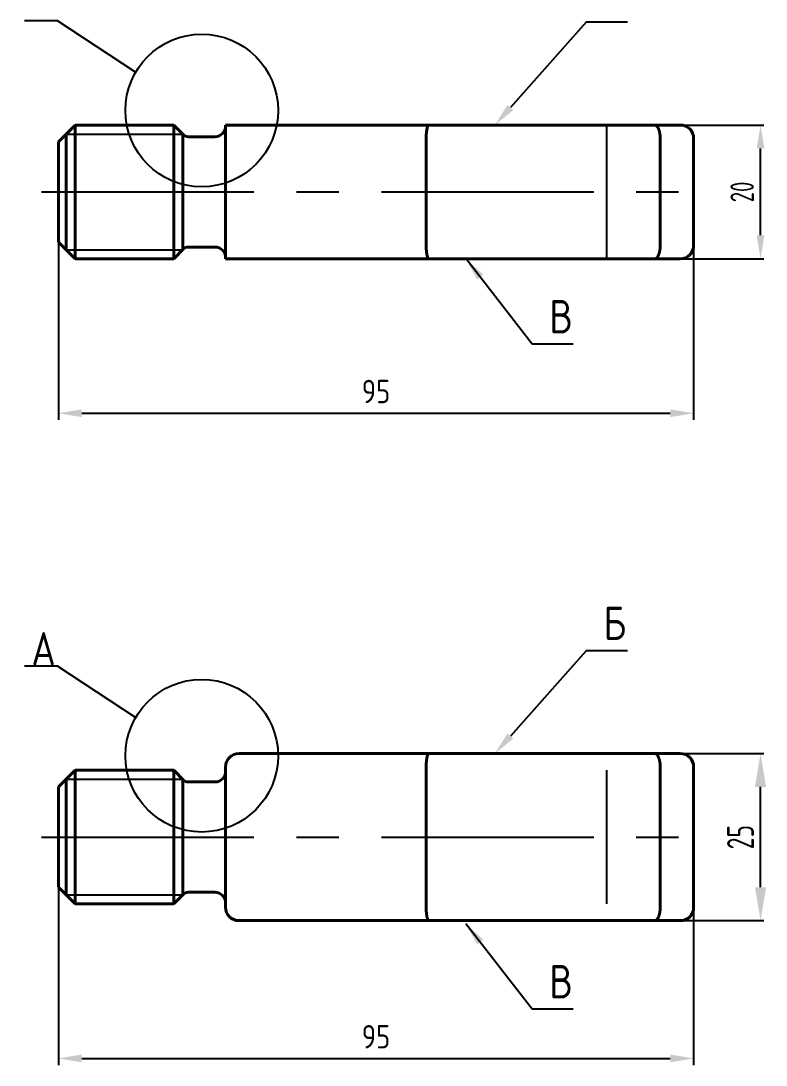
# Model space of a CAD drawing. Header units: millimetres. Extents: x 155 to 1809, y 69 to 860.
# Drawn here: x 179.5 to 291, y 68.9 to 225.2 of the extents above; entities that cross this region are included whole.
import ezdxf

# ---------------------------------------------------------------- set-up
doc = ezdxf.new("R2010")
doc.units = ezdxf.units.MM
doc.linetypes.add('CENTER', pattern=[50.800000000000004, 31.75, -6.35, 6.35, -6.35])
for name, color, linetype in [('9_ALL_NOTES', 7, 'Continuous'), ('Bord', 1, 'Continuous'), ('Dim', 7, 'Continuous'), ('Text', 3, 'Continuous')]:
    doc.layers.add(name, color=color, linetype=linetype)
for name, color, linetype, lineweight in [('AM_5', 3, 'Continuous', 25), ('Cen', 5, 'CENTER', 25), ('Con', 6, 'Continuous', 40)]:
    doc.layers.add(name, color=color, linetype=linetype, lineweight=lineweight)
doc.styles.get("Standard").update_dxf_attribs({"font": 'arial.ttf'})
doc.styles.add('Style1', font='romans.shx', dxfattribs={"width": 0.8})
doc.dimstyles.new('AM_ISO$0', dxfattribs={"dimtxt": 3.5, "dimasz": 3.5, "dimexe": 1, "dimexo": 1, "dimgap": 1.5, "dimtad": 1, "dimdsep": 46, "dimtxsty": 'Style1', "dimcen": 0, "dimclrd": 256, "dimclre": 256, "dimclrt": 2, "dimadec": 0, "dimazin": 2, "dimtp": 0.1, "dimtm": 0.1, "dimtfac": 0.71, "dimtmove": 0, "dimatfit": 3, "dimfxl": 1, "dimlwd": -1, "dimlwe": -1, "dimarcsym": 1})
doc.dimstyles.new('DIMSTYLE_1', dxfattribs={"dimtxt": 4, "dimasz": 5, "dimexe": 0.5, "dimexo": 0, "dimgap": 1, "dimtad": 1, "dimdec": 1, "dimlfac": 2, "dimdsep": 46, "dimtxsty": 'Style1', "dimcen": 0.09, "dimadec": 1, "dimazin": 2, "dimtp": 0.3, "dimtm": 0.3, "dimtfac": 1, "dimtdec": 1, "dimtofl": 0, "dimtmove": 0, "dimatfit": 3, "dimfxl": 1, "dimtolj": 1, "dimarcsym": 0})
doc.dimstyles.get("Standard").update_dxf_attribs({"dimtxt": 0.18, "dimasz": 0.18, "dimexe": 0.18, "dimexo": 0.0625, "dimgap": 0.09, "dimtad": 0, "dimtih": 1, "dimtoh": 1, "dimdec": 4, "dimzin": 0, "dimdsep": 46, "dimtxsty": 'Standard', "dimcen": 0.09, "dimadec": 0, "dimazin": 0, "dimtfac": 1, "dimtdec": 4, "dimtofl": 0, "dimtmove": 0, "dimatfit": 3, "dimfxl": 1, "dimtolj": 1, "dimtzin": 0, "dimarcsym": 0})

# ---------------------------------------------------------------- blocks, each defined once
blk = doc.blocks.new('*D8')
at = {"color": 0, "linetype": 'Continuous', "lineweight": -2, "transparency": 16777216}
for p, q in [((240.54481259940178, 115.53451663623531), (290.64481259940163, 115.53451663623532)), ((290.14481259940163, 95.5345166362353), (290.14481259940163, 110.53451663623532)), ((240.54481259940178, 90.53451663623528), (290.64481259940163, 90.5345166362353))]:
    blk.add_line(p, q, dxfattribs=at)
at = {"color": 0, "linetype": 'Continuous', "transparency": 16777216}
for points in [[(289.3114792660683, 110.53451663623532), (290.97814593273495, 110.53451663623532), (290.14481259940163, 115.53451663623532)], [(289.3114792660683, 95.5345166362353), (290.97814593273495, 95.5345166362353), (290.14481259940163, 90.5345166362353)]]:
    blk.add_solid(points, dxfattribs=at)
at = {"layer": 'Defpoints', "color": 0, "linetype": 'Continuous', "transparency": 16777216}
for p in [(240.54481259940178, 115.53451663623531), (290.14481259940163, 115.53451663623532), (240.54481259940178, 90.53451663623528)]:
    blk.add_point(p, dxfattribs=at)
at = {"color": 0, "linetype": 'Continuous', "transparency": 16777216, "insert": (285.1448125994016, 103.02510273833522), "char_height": 4, "attachment_point": 2, "rotation": 90, "style": 'Style1'}
blk.add_mtext('\\A1;{\\fГОСТ тип А|b0|i0|c204|p34;\\Q0;25}', dxfattribs=at)
blk = doc.blocks.new('*D43')
at = {"layer": 'AM_5', "linetype": 'ByBlock', "transparency": 16777216}
for p, q in [((185.14481259940158, 97.04314199892906), (185.14481259940158, 68.9184248273923)), ((280.1448125994016, 97.04314199892909), (280.1448125994016, 68.9184248273923)), ((188.64481259940158, 69.9184248273923), (276.6448125994016, 69.9184248273923))]:
    blk.add_line(p, q, dxfattribs=at)
at = {"layer": 'AM_5', "transparency": 16777216}
for points in [[(188.64481259940158, 70.50175816072563), (188.64481259940158, 69.33509149405897), (185.14481259940158, 69.9184248273923)], [(276.6448125994016, 70.50175816072563), (276.6448125994016, 69.33509149405897), (280.1448125994016, 69.9184248273923)]]:
    blk.add_solid(points, dxfattribs=at)
at = {"layer": 'Defpoints', "color": 0, "transparency": 16777216}
for p in [(185.14481259940158, 98.04314199892906), (280.1448125994016, 98.04314199892909), (280.1448125994016, 69.9184248273923)]:
    blk.add_point(p, dxfattribs=at)
at = {"layer": 'AM_5', "color": 2, "transparency": 16777216, "insert": (232.64481259940158, 73.1684248273923), "char_height": 3.5, "attachment_point": 5, "style": 'Style1'}
blk.add_mtext('95', dxfattribs=at)
blk = doc.blocks.new('*D45')
at = {"color": 0, "linetype": 'Continuous', "lineweight": -2, "transparency": 16777216}
for p, q in [((274.3163854747018, 209.57635698018908), (290.6448125994016, 209.57635698018908)), ((290.1448125994016, 193.07635698018905), (290.1448125994016, 206.07635698018908)), ((274.3163854747018, 189.57635698018902), (290.6448125994016, 189.57635698018902))]:
    blk.add_line(p, q, dxfattribs=at)
at = {"color": 0, "linetype": 'Continuous', "transparency": 16777216}
for points in [[(289.56147926606826, 206.07635698018908), (290.7281459327349, 206.07635698018908), (290.1448125994016, 209.57635698018908)], [(289.56147926606826, 193.07635698018905), (290.7281459327349, 193.07635698018905), (290.1448125994016, 189.57635698018902)]]:
    blk.add_solid(points, dxfattribs=at)
at = {"layer": 'Defpoints', "color": 0, "linetype": 'Continuous', "transparency": 16777216}
for p in [(274.3163854747018, 209.57635698018908), (290.1448125994016, 209.57635698018908), (274.3163854747018, 189.57635698018902)]:
    blk.add_point(p, dxfattribs=at)
at = {"color": 0, "linetype": 'Continuous', "transparency": 16777216, "insert": (285.6448125994016, 199.56694308228893), "char_height": 3.5, "attachment_point": 2, "rotation": 90, "style": 'Style1'}
blk.add_mtext('\\A1;{\\fГОСТ тип А|b0|i0|c204|p34;\\Q0;20}', dxfattribs=at)
blk = doc.blocks.new('*D46')
at = {"layer": 'AM_5', "linetype": 'ByBlock', "transparency": 16777216}
for p, q in [((185.14481259940158, 193.58498234288277), (185.14481259940158, 165.460265171346)), ((280.1448125994016, 193.5849823428828), (280.1448125994016, 165.460265171346)), ((188.64481259940158, 166.460265171346), (276.6448125994016, 166.460265171346))]:
    blk.add_line(p, q, dxfattribs=at)
at = {"layer": 'AM_5', "transparency": 16777216}
for points in [[(188.64481259940158, 167.04359850467935), (188.64481259940158, 165.87693183801267), (185.14481259940158, 166.460265171346)], [(276.6448125994016, 167.04359850467935), (276.6448125994016, 165.87693183801267), (280.1448125994016, 166.460265171346)]]:
    blk.add_solid(points, dxfattribs=at)
at = {"layer": 'Defpoints', "color": 0, "transparency": 16777216}
for p in [(185.14481259940158, 194.58498234288277), (280.1448125994016, 194.5849823428828), (280.1448125994016, 166.460265171346)]:
    blk.add_point(p, dxfattribs=at)
at = {"layer": 'AM_5', "color": 2, "transparency": 16777216, "insert": (232.64481259940158, 169.710265171346), "char_height": 3.5, "attachment_point": 5, "style": 'Style1'}
blk.add_mtext('95', dxfattribs=at)

msp = doc.modelspace()

# ---------------------------------------------------------------- linework, layer by layer
at = {"linetype": 'Continuous'}
for centre in [(206.58014278210157, 211.75185972128895), (206.58014278210157, 115.21001937733524)]:
    msp.add_circle(centre, 11.4188910335, dxfattribs=at)
at = {"layer": 'Bord', "linetype": 'Continuous'}
for p, q in [((186.29181259940174, 208.22335698018895), (203.74781259940164, 208.22335698018895)), ((186.29181259940174, 190.92935698018897), (203.74781259940164, 190.92935698018897)), ((186.29181259940174, 111.68151663623524), (203.74781259940164, 111.68151663623524)), ((186.29181259940174, 94.38751663623526), (203.74781259940164, 94.38751663623526))]:
    msp.add_line(p, q, dxfattribs=at)
at = {"layer": 'Cen', "linetype": 'CENTER'}
for p, q in [((182.64481259940158, 199.57635698018896), (283.4841882267017, 199.57635698018896)), ((182.64481259940158, 103.03451663623525), (283.4841882267017, 103.03451663623525))]:
    msp.add_line(p, q, dxfattribs=at)
at = {"layer": 'Con', "linetype": 'Continuous'}
for p, q in [((185.14481259940158, 207.07635698018896), (187.64481259940158, 209.57635698018896)), ((187.64481259940158, 189.57635698018896), (187.64481259940158, 209.57635698018896)), ((202.39481259940158, 209.57635698018896), (187.64481259940158, 209.57635698018896)), ((202.39481259940158, 189.57635698018896), (202.39481259940158, 209.57635698018896)), ((203.85191938060166, 208.11925019898894), (202.39481259940158, 209.57635698018896)), ((210.14481259940158, 209.57635698018896), (210.14481259940158, 189.57635698018896)), ((210.14481259940158, 209.57635698018896), (278.1448125994016, 209.57635698018896)), ((186.29181259940174, 208.22335698018895), (186.29181259940174, 190.92935698018897)), ((203.74781259940164, 208.22335698018895), (203.74781259940164, 190.92935698018897)), ((208.54481259940167, 207.82635698018896), (204.55902616180174, 207.82635698018896)), ((185.14481259940158, 192.07635698018896), (185.14481259940158, 207.07635698018896)), ((240.14481259940158, 207.57635698018896), (240.14481259940158, 191.57635698018896)), ((275.1448125994016, 191.57635698018896), (275.1448125994016, 207.57635698018896)), ((280.1448125994016, 191.57635698018896), (280.1448125994016, 207.57635698018896)), ((185.14481259940158, 192.07635698018896), (187.64481259940158, 189.57635698018896)), ((203.85191938060166, 191.03346376138893), (202.39481259940158, 189.57635698018896)), ((208.54481259940167, 191.32635698018896), (204.55902616180174, 191.32635698018896)), ((202.39481259940158, 189.57635698018896), (187.64481259940158, 189.57635698018896)), ((278.1448125994016, 189.57635698018896), (210.14481259940158, 189.57635698018896)), ((212.14481259940158, 115.53451663623525), (278.1448125994016, 115.53451663623525)), ((185.14481259940158, 110.53451663623525), (187.64481259940158, 113.03451663623525)), ((187.64481259940158, 93.03451663623525), (187.64481259940158, 113.03451663623525)), ((202.39481259940158, 113.03451663623525), (187.64481259940158, 113.03451663623525)), ((202.39481259940158, 93.03451663623525), (202.39481259940158, 113.03451663623525)), ((203.85191938060166, 111.57740985503523), (202.39481259940158, 113.03451663623525)), ((210.14481259940158, 113.53451663623525), (210.14481259940158, 92.53451663623525)), ((240.14481259940158, 113.53451663623525), (240.14481259940158, 92.53451663623525)), ((275.1448125994016, 92.53451663623525), (275.1448125994016, 113.53451663623525)), ((280.1448125994016, 92.53451663623525), (280.1448125994016, 113.53451663623525)), ((186.29181259940174, 111.68151663623524), (186.29181259940174, 94.38751663623526)), ((203.74781259940164, 111.68151663623524), (203.74781259940164, 94.38751663623526)), ((208.54481259940167, 111.28451663623525), (204.55902616180174, 111.28451663623525)), ((185.14481259940158, 95.53451663623525), (185.14481259940158, 110.53451663623525)), ((185.14481259940158, 95.53451663623525), (187.64481259940158, 93.03451663623525)), ((203.85191938060166, 94.49162341743522), (202.39481259940158, 93.03451663623525)), ((208.54481259940167, 94.78451663623525), (204.55902616180174, 94.78451663623525)), ((202.39481259940158, 93.03451663623525), (187.64481259940158, 93.03451663623525)), ((278.1448125994016, 90.53451663623525), (212.14481259940158, 90.53451663623525))]:
    msp.add_line(p, q, dxfattribs=at)
for centre, radius, start, end in [((208.54481259940167, 209.42635698018896), 1.6, 270, 0), ((278.1448125994016, 207.57635698018896), 2, 0, 90), ((204.55902616180174, 208.82635698018896), 1, 225.00000000000725, 270), ((204.55902616180174, 190.32635698018896), 1, 90, 134.99999999999275), ((208.54481259940167, 189.72635698018894), 1.6, 0, 89.99999999989578), ((278.1448125994016, 191.57635698018896), 2, 270, 0), ((212.14481259940158, 113.53451663623525), 2, 90, 180), ((278.1448125994016, 113.53451663623525), 2, 0, 90), ((208.54481259940167, 112.88451663623525), 1.6, 270, 0), ((204.55902616180174, 112.28451663623525), 1, 225.00000000000725, 270), ((204.55902616180174, 93.78451663623525), 1, 90, 134.99999999999275), ((208.54481259940167, 93.18451663623523), 1.6, 0, 89.99999999989578), ((212.14481259940158, 92.53451663623525), 2, 180, 270), ((278.1448125994016, 92.53451663623525), 2, 270, 0)]:
    msp.add_arc(centre, radius, start, end, dxfattribs=at)
for points, knots in [([(240.14481259940158, 207.57635698018896), (240.14481259940158, 207.60939306988894), (240.14513942500162, 207.67538457548895), (240.14660934030167, 207.77415921228894), (240.1490545327017, 207.87242925848895), (240.1524680315017, 207.96994458268895), (240.15684013600162, 208.06645799548895), (240.16215847110175, 208.16172592368895), (240.16840805870174, 208.25550930378895), (240.17557140070176, 208.34757435888895), (240.1836285738018, 208.43769334038896), (240.1925573341016, 208.52564520598895), (240.20233322840159, 208.61121623538895), (240.2129297125016, 208.69420058278897), (240.22431827310174, 208.77440076328895), (240.23646855110178, 208.85162807608896), (240.24934846630163, 208.92570297008896), (240.2629243430017, 208.99645534298895), (240.27716102610157, 209.06372482788896), (240.2920220241017, 209.12736091648895), (240.30746955870177, 209.18722347988896), (240.32346494420176, 209.24318181328894), (240.33745509550158, 209.28721061168895), (240.34893080490156, 209.32036179318894), (240.35749689480167, 209.34373187608895), (240.3661706188018, 209.36604101138894), (240.37494692790165, 209.38727761058894), (240.38382060310164, 209.40743071438897), (240.3927864492016, 209.42649001758895), (240.40183926090162, 209.44444586678895), (240.41097385110174, 209.46128926448895), (240.42018507020157, 209.47701187008894), (240.4294678358017, 209.49160599738894), (240.43881717370164, 209.50506460638894), (240.44822825970164, 209.51738127618896), (240.4576965064016, 209.52855017588897), (240.46721753430165, 209.53856592498894), (240.47678754670164, 209.54742364858896), (240.48640223430175, 209.55511810638896), (240.4945548590017, 209.56062811168894), (240.50108509170173, 209.56442004948897), (240.50746636300164, 209.56773276338896), (240.51548416990158, 209.57117256998896), (240.52524243620178, 209.57416052998894), (240.5350208236016, 209.57595656208895), (240.54156613330179, 209.57635698018896), (240.54481259940167, 209.57635698018896)], [0, 0, 0, 0, 0.0471732386, 0.09423060949999999, 0.1410567112, 0.18753706960000002, 0.2335585917, 0.2790100063, 0.3237822897, 0.3677690729, 0.4108670296, 0.45297624329999997, 0.49400055439999996, 0.5338478892, 0.5724305741, 0.6096656406000001, 0.6454751288, 0.6797864004, 0.7125324769, 0.7436524248, 0.7730918168, 0.8008033148999999, 0.8267474371, 0.8390472595, 0.8508945939, 0.8622872590999999, 0.8732238501, 0.8837038244, 0.8937276087999999, 0.9032967288, 0.9124139695, 0.9210835723999999, 0.9293114806999999, 0.9371056406999999, 0.9444763745, 0.9514368351000001, 0.9580035568999999, 0.9641971043, 0.9700428075, 0.9755715463, 0.9782291126, 0.9808219562, 0.9858351089, 0.9906634275, 0.9953642722, 1, 1, 1, 1]), ([(275.1448125994016, 207.57635698018896), (275.1448125994016, 207.61042790408894), (275.1440926302016, 207.67848306658894), (275.1408560960017, 207.78029698478895), (275.13547758490176, 207.88149097608897), (275.12798038740175, 207.98176064948896), (275.1183965665016, 208.08080984948896), (275.10676644270166, 208.17835184348897), (275.0931379699016, 208.27411145538895), (275.0775660278016, 208.36782657208894), (275.0601116555017, 208.45924940768896), (275.0408412537017, 208.54814741358896), (275.0198257794018, 208.63430386868896), (274.99713995440175, 208.71751816448895), (274.97286150570176, 208.79760581528896), (274.94707045230166, 208.87439822698897), (274.9198484469016, 208.94774226498896), (274.89127817890176, 209.01749965838894), (274.86144283860176, 209.08354627918897), (274.8304256438016, 209.14577132668896), (274.7983094143017, 209.20407645408895), (274.7651762211017, 209.25837482698896), (274.73110699100175, 209.30859022778895), (274.69618146080165, 209.35465585378896), (274.6604771124016, 209.39651401508897), (274.62407189830174, 209.43411250408894), (274.5928337329017, 209.46219800888895), (274.5675692100017, 209.48240519438895), (274.5427367205016, 209.50069623658894), (274.5113769178017, 209.52094023458895), (274.4789992828016, 209.53790561658894), (274.45299277360164, 209.54916716578896), (274.43360396420167, 209.55642351388894), (274.4141571578016, 209.56256712898895), (274.3946615289017, 209.56759639748896), (274.37512687390176, 209.57150970418894), (274.3555626412017, 209.57430582968894), (274.33597943710174, 209.57598386948897), (274.32290975630167, 209.57635698018896), (274.31638547470175, 209.57635698018896)], [0, 0, 0, 0, 0.0441020788, 0.0880890892, 0.1318470817, 0.1752643151, 0.2182322877, 0.26064668679999997, 0.30240823780000003, 0.34342344049999995, 0.383605188, 0.42287326799999997, 0.4611547563, 0.49838431479999995, 0.5345044114999999, 0.5694654867, 0.6032260879, 0.6357530025, 0.6670214176, 0.6970151367, 0.7257268876999999, 0.7531587538, 0.7793227623000001, 0.8042416599, 0.8279499011, 0.8504948538, 0.8719382018999999, 0.8822722931, 0.8923615090000001, 0.9118515498, 0.9305257483, 0.9396003573999999, 0.9485222816, 0.957310944, 0.9659867943000001, 0.9745711981, 0.9830862967, 0.9915548406, 1, 1, 1, 1]), ([(240.14481259940158, 191.57635698018896), (240.14481259940158, 191.54332089048893), (240.14513942500162, 191.47732938488895), (240.14660934030167, 191.37855474808896), (240.1490545327017, 191.28028470188895), (240.1524680315017, 191.18276937758895), (240.15684013600162, 191.08625596488895), (240.16215847110175, 190.99098803658893), (240.16840805870174, 190.89720465658894), (240.17557140070176, 190.80513960148895), (240.1836285738018, 190.71502061998893), (240.1925573341016, 190.62706875438897), (240.20233322840159, 190.54149772498897), (240.2129297125016, 190.45851337758896), (240.22431827310174, 190.37831319708894), (240.23646855110178, 190.30108588428897), (240.24934846630163, 190.22701099028896), (240.2629243430017, 190.15625861738894), (240.27716102610157, 190.08898913248896), (240.2920220241017, 190.02535304388894), (240.30746955870177, 189.96549048048894), (240.32346494420176, 189.90953214708895), (240.33745509550158, 189.86550334868895), (240.34893080490156, 189.83235216718896), (240.35749689480167, 189.80898208428897), (240.3661706188018, 189.78667294898895), (240.37494692790165, 189.76543634978896), (240.38382060310164, 189.74528324598896), (240.3927864492016, 189.72622394278898), (240.40183926090162, 189.70826809358897), (240.41097385110174, 189.69142469588894), (240.42018507020157, 189.67570209018896), (240.4294678358017, 189.66110796298895), (240.43881717370164, 189.64764935398895), (240.44822825970164, 189.63533268408895), (240.4576965064016, 189.62416378448896), (240.46721753430165, 189.61414803538895), (240.47678754670164, 189.60529031178896), (240.48640223430175, 189.59759585398893), (240.4945548590017, 189.59208584868895), (240.50108509170173, 189.58829391088895), (240.50746636300164, 189.58498119698896), (240.51548416990158, 189.58154139038896), (240.52524243620178, 189.57855343038898), (240.5350208236016, 189.57675739828895), (240.54156613330179, 189.57635698018896), (240.54481259940167, 189.57635698018896)], [0, 0, 0, 0, 0.0471732386, 0.09423060949999999, 0.1410567112, 0.18753706960000002, 0.2335585917, 0.2790100063, 0.3237822897, 0.3677690729, 0.4108670296, 0.45297624329999997, 0.49400055439999996, 0.5338478892, 0.5724305741, 0.6096656406000001, 0.6454751288, 0.6797864004, 0.7125324769, 0.7436524248, 0.7730918168, 0.8008033148999999, 0.8267474371, 0.8390472595, 0.8508945939, 0.8622872590999999, 0.8732238501, 0.8837038244, 0.8937276087999999, 0.9032967288, 0.9124139695, 0.9210835723999999, 0.9293114806999999, 0.9371056406999999, 0.9444763745, 0.9514368351000001, 0.9580035568999999, 0.9641971043, 0.9700428075, 0.9755715463, 0.9782291126, 0.9808219562, 0.9858351089, 0.9906634275, 0.9953642722, 1, 1, 1, 1]), ([(275.1448125994016, 191.57635698018896), (275.1448125994016, 191.54228605618897), (275.1440926302016, 191.47423089378896), (275.1408560960017, 191.37241697558895), (275.13547758490176, 191.27122298428895), (275.12798038740175, 191.17095331088893), (275.1183965665016, 191.07190411088897), (275.10676644270166, 190.97436211688895), (275.0931379699016, 190.87860250498895), (275.0775660278016, 190.78488738828895), (275.0601116555017, 190.69346455268897), (275.0408412537017, 190.60456654678896), (275.0198257794018, 190.51841009168896), (274.99713995440175, 190.43519579588894), (274.97286150570176, 190.35510814508893), (274.94707045230166, 190.27831573338895), (274.9198484469016, 190.20497169538896), (274.89127817890176, 190.13521430198898), (274.86144283860176, 190.06916768118896), (274.8304256438016, 190.00694263368896), (274.7983094143017, 189.94863750628895), (274.7651762211017, 189.89433913338894), (274.73110699100175, 189.84412373258897), (274.69618146080165, 189.79805810658894), (274.6604771124016, 189.75619994528896), (274.62407189830174, 189.71860145628892), (274.5928337329017, 189.69051595138893), (274.5675692100017, 189.67030876598895), (274.5427367205016, 189.65201772378896), (274.5113769178017, 189.63177372578895), (274.4789992828016, 189.61480834368896), (274.45299277360164, 189.60354679458894), (274.43360396420167, 189.59629044648895), (274.4141571578016, 189.59014683138895), (274.3946615289017, 189.58511756288897), (274.37512687390176, 189.58120425608894), (274.3555626412017, 189.57840813068896), (274.33597943710174, 189.57673009088896), (274.32290975630167, 189.57635698018896), (274.31638547470175, 189.57635698018896)], [0, 0, 0, 0, 0.0441020788, 0.0880890892, 0.1318470817, 0.1752643151, 0.2182322877, 0.26064668679999997, 0.30240823780000003, 0.34342344049999995, 0.383605188, 0.42287326799999997, 0.4611547563, 0.49838431479999995, 0.5345044114999999, 0.5694654867, 0.6032260879, 0.6357530025, 0.6670214176, 0.6970151367, 0.7257268876999999, 0.7531587538, 0.7793227623000001, 0.8042416599, 0.8279499011, 0.8504948538, 0.8719382018999999, 0.8822722931, 0.8923615090000001, 0.9118515498, 0.9305257483, 0.9396003573999999, 0.9485222816, 0.957310944, 0.9659867943000001, 0.9745711981, 0.9830862967, 0.9915548406, 1, 1, 1, 1]), ([(240.14481259940158, 113.53451663623525), (240.14481259940158, 113.56755272593523), (240.14513942500162, 113.63354423153524), (240.14660934030167, 113.73231886833523), (240.1490545327017, 113.83058891453524), (240.1524680315017, 113.92810423873524), (240.15684013600162, 114.02461765153524), (240.16215847110175, 114.11988557973524), (240.16840805870174, 114.21366895983525), (240.17557140070176, 114.30573401493524), (240.1836285738018, 114.39585299643525), (240.1925573341016, 114.48380486203524), (240.20233322840159, 114.56937589143524), (240.2129297125016, 114.65236023883526), (240.22431827310174, 114.73256041933524), (240.23646855110178, 114.80978773213525), (240.24934846630163, 114.88386262613525), (240.2629243430017, 114.95461499903524), (240.27716102610157, 115.02188448393525), (240.2920220241017, 115.08552057253524), (240.30746955870177, 115.14538313593525), (240.32346494420176, 115.20134146933523), (240.33745509550158, 115.24537026773524), (240.34893080490156, 115.27852144923523), (240.35749689480167, 115.30189153213524), (240.3661706188018, 115.32420066743524), (240.37494692790165, 115.34543726663523), (240.38382060310164, 115.36559037043526), (240.3927864492016, 115.38464967363524), (240.40183926090162, 115.40260552283524), (240.41097385110174, 115.41944892053525), (240.42018507020157, 115.43517152613524), (240.4294678358017, 115.44976565343524), (240.43881717370164, 115.46322426243523), (240.44822825970164, 115.47554093223525), (240.4576965064016, 115.48670983193526), (240.46721753430165, 115.49672558103524), (240.47678754670164, 115.50558330463525), (240.48640223430175, 115.51327776243525), (240.4945548590017, 115.51878776773523), (240.50108509170173, 115.52257970553526), (240.50746636300164, 115.52589241943525), (240.51548416990158, 115.52933222603525), (240.52524243620178, 115.53232018603524), (240.5350208236016, 115.53411621813524), (240.54156613330179, 115.53451663623525), (240.54481259940167, 115.53451663623525)], [0, 0, 0, 0, 0.0471732386, 0.09423060949999999, 0.1410567112, 0.18753706960000002, 0.2335585917, 0.2790100063, 0.3237822897, 0.3677690729, 0.4108670296, 0.45297624329999997, 0.49400055439999996, 0.5338478892, 0.5724305741, 0.6096656406000001, 0.6454751288, 0.6797864004, 0.7125324769, 0.7436524248, 0.7730918168, 0.8008033148999999, 0.8267474371, 0.8390472595, 0.8508945939, 0.8622872590999999, 0.8732238501, 0.8837038244, 0.8937276087999999, 0.9032967288, 0.9124139695, 0.9210835723999999, 0.9293114806999999, 0.9371056406999999, 0.9444763745, 0.9514368351000001, 0.9580035568999999, 0.9641971043, 0.9700428075, 0.9755715463, 0.9782291126, 0.9808219562, 0.9858351089, 0.9906634275, 0.9953642722, 1, 1, 1, 1]), ([(275.1448125994016, 113.53451663623525), (275.1448125994016, 113.56858756013523), (275.1440926302016, 113.63664272263523), (275.1408560960017, 113.73845664083524), (275.13547758490176, 113.83965063213526), (275.12798038740175, 113.93992030553525), (275.1183965665016, 114.03896950553525), (275.10676644270166, 114.13651149953526), (275.0931379699016, 114.23227111143524), (275.0775660278016, 114.32598622813524), (275.0601116555017, 114.41740906373525), (275.0408412537017, 114.50630706963526), (275.0198257794018, 114.59246352473525), (274.99713995440175, 114.67567782053524), (274.97286150570176, 114.75576547133525), (274.94707045230166, 114.83255788303526), (274.9198484469016, 114.90590192103525), (274.89127817890176, 114.97565931443523), (274.86144283860176, 115.04170593523526), (274.8304256438016, 115.10393098273525), (274.7983094143017, 115.16223611013524), (274.7651762211017, 115.21653448303525), (274.73110699100175, 115.26674988383525), (274.69618146080165, 115.31281550983525), (274.6604771124016, 115.35467367113526), (274.62407189830174, 115.39227216013524), (274.5928337329017, 115.42035766493524), (274.5675692100017, 115.44056485043524), (274.5427367205016, 115.45885589263523), (274.5113769178017, 115.47909989063524), (274.4789992828016, 115.49606527263524), (274.45299277360164, 115.50732682183525), (274.43360396420167, 115.51458316993524), (274.4141571578016, 115.52072678503524), (274.3946615289017, 115.52575605353525), (274.37512687390176, 115.52966936023523), (274.3555626412017, 115.53246548573523), (274.33597943710174, 115.53414352553526), (274.32290975630167, 115.53451663623525), (274.31638547470175, 115.53451663623525)], [0, 0, 0, 0, 0.0441020788, 0.0880890892, 0.1318470817, 0.1752643151, 0.2182322877, 0.26064668679999997, 0.30240823780000003, 0.34342344049999995, 0.383605188, 0.42287326799999997, 0.4611547563, 0.49838431479999995, 0.5345044114999999, 0.5694654867, 0.6032260879, 0.6357530025, 0.6670214176, 0.6970151367, 0.7257268876999999, 0.7531587538, 0.7793227623000001, 0.8042416599, 0.8279499011, 0.8504948538, 0.8719382018999999, 0.8822722931, 0.8923615090000001, 0.9118515498, 0.9305257483, 0.9396003573999999, 0.9485222816, 0.957310944, 0.9659867943000001, 0.9745711981, 0.9830862967, 0.9915548406, 1, 1, 1, 1]), ([(240.14481259940158, 92.53451663623525), (240.14481259940158, 92.50148054653522), (240.14513942500162, 92.43548904093524), (240.14660934030167, 92.33671440413525), (240.1490545327017, 92.23844435793524), (240.1524680315017, 92.14092903363525), (240.15684013600162, 92.04441562093524), (240.16215847110175, 91.94914769263522), (240.16840805870174, 91.85536431263523), (240.17557140070176, 91.76329925753524), (240.1836285738018, 91.67318027603523), (240.1925573341016, 91.58522841043526), (240.20233322840159, 91.49965738103526), (240.2129297125016, 91.41667303363525), (240.22431827310174, 91.33647285313523), (240.23646855110178, 91.25924554033526), (240.24934846630163, 91.18517064633525), (240.2629243430017, 91.11441827343523), (240.27716102610157, 91.04714878853525), (240.2920220241017, 90.98351269993523), (240.30746955870177, 90.92365013653523), (240.32346494420176, 90.86769180313524), (240.33745509550158, 90.82366300473524), (240.34893080490156, 90.79051182323525), (240.35749689480167, 90.76714174033526), (240.3661706188018, 90.74483260503524), (240.37494692790165, 90.72359600583525), (240.38382060310164, 90.70344290203525), (240.3927864492016, 90.68438359883527), (240.40183926090162, 90.66642774963526), (240.41097385110174, 90.64958435193523), (240.42018507020157, 90.63386174623525), (240.4294678358017, 90.61926761903524), (240.43881717370164, 90.60580901003524), (240.44822825970164, 90.59349234013524), (240.4576965064016, 90.58232344053525), (240.46721753430165, 90.57230769143524), (240.47678754670164, 90.56344996783525), (240.48640223430175, 90.55575551003523), (240.4945548590017, 90.55024550473524), (240.50108509170173, 90.54645356693524), (240.50746636300164, 90.54314085303525), (240.51548416990158, 90.53970104643525), (240.52524243620178, 90.53671308643527), (240.5350208236016, 90.53491705433524), (240.54156613330179, 90.53451663623525), (240.54481259940167, 90.53451663623525)], [0, 0, 0, 0, 0.0471732386, 0.09423060949999999, 0.1410567112, 0.18753706960000002, 0.2335585917, 0.2790100063, 0.3237822897, 0.3677690729, 0.4108670296, 0.45297624329999997, 0.49400055439999996, 0.5338478892, 0.5724305741, 0.6096656406000001, 0.6454751288, 0.6797864004, 0.7125324769, 0.7436524248, 0.7730918168, 0.8008033148999999, 0.8267474371, 0.8390472595, 0.8508945939, 0.8622872590999999, 0.8732238501, 0.8837038244, 0.8937276087999999, 0.9032967288, 0.9124139695, 0.9210835723999999, 0.9293114806999999, 0.9371056406999999, 0.9444763745, 0.9514368351000001, 0.9580035568999999, 0.9641971043, 0.9700428075, 0.9755715463, 0.9782291126, 0.9808219562, 0.9858351089, 0.9906634275, 0.9953642722, 1, 1, 1, 1]), ([(275.1448125994016, 92.53451663623525), (275.1448125994016, 92.50044571223526), (275.1440926302016, 92.43239054983525), (275.1408560960017, 92.33057663163524), (275.13547758490176, 92.22938264033525), (275.12798038740175, 92.12911296693522), (275.1183965665016, 92.03006376693526), (275.10676644270166, 91.93252177293525), (275.0931379699016, 91.83676216103524), (275.0775660278016, 91.74304704433524), (275.0601116555017, 91.65162420873526), (275.0408412537017, 91.56272620283525), (275.0198257794018, 91.47656974773525), (274.99713995440175, 91.39335545193524), (274.97286150570176, 91.31326780113523), (274.94707045230166, 91.23647538943524), (274.9198484469016, 91.16313135143525), (274.89127817890176, 91.09337395803527), (274.86144283860176, 91.02732733723525), (274.8304256438016, 90.96510228973526), (274.7983094143017, 90.90679716233524), (274.7651762211017, 90.85249878943523), (274.73110699100175, 90.80228338863526), (274.69618146080165, 90.75621776263523), (274.6604771124016, 90.71435960133525), (274.62407189830174, 90.67676111233521), (274.5928337329017, 90.64867560743522), (274.5675692100017, 90.62846842203524), (274.5427367205016, 90.61017737983525), (274.5113769178017, 90.58993338183524), (274.4789992828016, 90.57296799973525), (274.45299277360164, 90.56170645063523), (274.43360396420167, 90.55445010253524), (274.4141571578016, 90.54830648743524), (274.3946615289017, 90.54327721893526), (274.37512687390176, 90.53936391213523), (274.3555626412017, 90.53656778673525), (274.33597943710174, 90.53488974693525), (274.32290975630167, 90.53451663623525), (274.31638547470175, 90.53451663623525)], [0, 0, 0, 0, 0.0441020788, 0.0880890892, 0.1318470817, 0.1752643151, 0.2182322877, 0.26064668679999997, 0.30240823780000003, 0.34342344049999995, 0.383605188, 0.42287326799999997, 0.4611547563, 0.49838431479999995, 0.5345044114999999, 0.5694654867, 0.6032260879, 0.6357530025, 0.6670214176, 0.6970151367, 0.7257268876999999, 0.7531587538, 0.7793227623000001, 0.8042416599, 0.8279499011, 0.8504948538, 0.8719382018999999, 0.8822722931, 0.8923615090000001, 0.9118515498, 0.9305257483, 0.9396003573999999, 0.9485222816, 0.957310944, 0.9659867943000001, 0.9745711981, 0.9830862967, 0.9915548406, 1, 1, 1, 1])]:
    msp.add_open_spline(points, degree=3, knots=knots, dxfattribs=at)
at = {"layer": 'Dim'}
for p, q in [((267.1789379266975, 189.57635698018896), (267.1789379266975, 209.57635698018896)), ((267.1789379266975, 93.03451663623525), (267.1789379266975, 113.03451663623525))]:
    msp.add_line(p, q, dxfattribs=at)
at = {"layer": 'Text'}
for p, q in [((264.0945224564448, 224.94995203234453), (252.7386753160154, 212.19082391052328)), ((270.23265342506687, 224.94995203234453), (264.0945224564448, 224.94995203234453)), ((255.9992297353274, 176.77373592884783), (246.06149348927465, 189.58721349991038)), ((262.14213560163023, 176.77373592884783), (255.9992297353274, 176.77373592884783)), ((264.0945224564448, 130.90811168839082), (252.7386753160154, 118.14898356656957)), ((270.23265342506687, 130.90811168839082), (264.0945224564448, 130.90811168839082)), ((255.9992297353274, 77.26769861920388), (246.06149348927465, 90.08117619026643)), ((262.14213560163023, 77.26769861920388), (255.9992297353274, 77.26769861920388))]:
    msp.add_line(p, q, dxfattribs=at)
at = {"layer": 'Text', "linetype": 'Continuous'}
for points in [[(252.30293082936933, 212.57864412326765), (253.17441980266148, 211.80300369777888), (250.41175403024135, 209.57635698018896)], [(248.68818781781744, 187.20168322773677), (247.7725188509536, 186.47872994892495), (246.06149348927465, 189.58721349991038)], [(252.30293082936933, 118.53680377931394), (253.17441980266148, 117.76116335382517), (250.41175403024135, 115.53451663623525)], [(248.68818781781744, 87.69564591809282), (247.7725188509536, 86.97269263928101), (246.06149348927465, 90.08117619026643)]]:
    msp.add_trace(points, dxfattribs=at)

# ---------------------------------------------------------------- texts
at = {"layer": '9_ALL_NOTES', "linetype": 'Continuous', "insert": (184.73799254690175, 133.71104349223526), "char_height": 5, "width": 5.00390625, "attachment_point": 3, "line_spacing_factor": 0.9}
msp.add_mtext('{\\fГОСТ тип А|b0|i0|c204|p34;\\Q0;А}', dxfattribs=at)
at = {"layer": 'Text', "char_height": 5, "attachment_point": 7, "style": 'Style1'}
for s, insert in [('В', (258.5606813933764, 178.40649424347453)), ('Б', (266.6559741144938, 132.54087000301752)), ('В', (258.5606813933764, 78.90045693383058))]:
    msp.add_mtext(s, dxfattribs=dict(at, insert=insert))

# ---------------------------------------------------------------- dimensions: what is measured, and where the dimension line sits
at = {"linetype": 'Continuous'}
for base, p1, p2, override, picture, middle in [((290.1448125994016, 209.57635698018908), (274.3163854747017, 189.57635698018896), (274.3163854747017, 209.57635698018896), {"dimtxt": 3.5, "dimasz": 3.5, "dimlfac": 1}, '*D45', (290.1448125994016, 199.56694308228893)), ((290.14481259940163, 115.53451663623532), (240.54481259940167, 90.53451663623525), (240.54481259940167, 115.53451663623525), {"dimlfac": 1}, '*D8', (290.1448125994016, 103.02510273833522))]:
    dim = msp.add_linear_dim(base=base, p1=p1, p2=p2, angle=90, text='{\\fГОСТ тип А|b0|i0|c204|p34;\\Q0;<>}', dimstyle='DIMSTYLE_1', override=override, dxfattribs=at)
    dim.commit()
    dim.dimension.update_dxf_attribs({"geometry": picture, "text_midpoint": middle, "dimtype": 160})
at = {"layer": 'AM_5'}
for base, p1, p2, picture, middle in [((280.1448125994016, 166.460265171346), (185.14481259940158, 194.58498234288277), (280.1448125994016, 194.5849823428828), '*D46', (232.64481259940158, 169.710265171346)), ((280.1448125994016, 69.9184248273923), (185.14481259940158, 98.04314199892906), (280.1448125994016, 98.04314199892909), '*D43', (232.64481259940158, 73.1684248273923))]:
    dim = msp.add_linear_dim(base=base, p1=p1, p2=p2, dimstyle='AM_ISO$0', override={"dimpost": ''}, dxfattribs=at)
    dim.commit()
    dim.dimension.update_dxf_attribs({"geometry": picture, "text_midpoint": middle})

# ---------------------------------------------------------------- leaders
at = {"layer": '9_ALL_NOTES', "linetype": 'Continuous', "annotation_type": 0, "has_hookline": 1, "hookline_direction": 1, "text_width": 4.663046875}
for points in [[(196.69801207170167, 217.47327257638895), (185.00799254690176, 225.16288383618897), (184.82799254690175, 225.16288383618897)], [(196.69801207170167, 120.93143223243524), (185.00799254690176, 128.62104349223526), (184.82799254690175, 128.62104349223526)]]:
    msp.add_leader(points, dimstyle='Standard', override={"dimtad": 1, "dimldrblk": 'NONE'}, dxfattribs=at)

doc.saveas('drawing.dxf')
